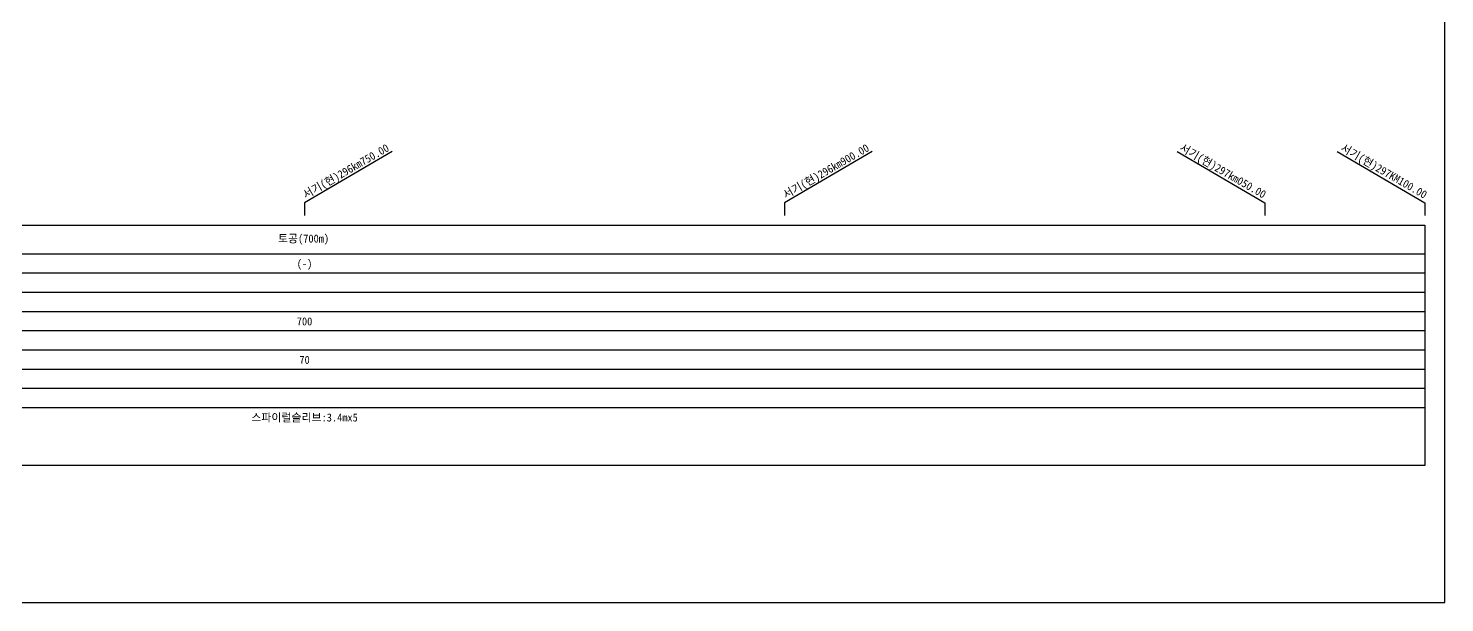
# Model space of a CAD drawing. Header units: millimetres. Extents: x 14054 to 14850, y 1103 to 1809.
# Drawn here: x 14407.4 to 14849.9, y 1103.1 to 1282.3 of the extents above; entities that cross this region are included whole.
import ezdxf
from ezdxf.enums import TextEntityAlignment as Align

# ---------------------------------------------------------------- set-up
doc = ezdxf.new("R2010")
doc.units = ezdxf.units.MM
doc.header["$LTSCALE"] = 10
doc.header["$MEASUREMENT"] = 0
for name, color, linetype in [('TT-TABL-LIN1', 4, 'Continuous'), ('TT-TABL-LIN2', 1, 'Continuous'), ('TT-TABL-TEX2', 3, 'Continuous'), ('TZ-LEAL', 1, 'Continuous'), ('TZ-LEAT', 3, 'Continuous')]:
    doc.layers.add(name, color=color, linetype=linetype)
doc.layers.add('TX-PAPR', color=2, linetype='Continuous', plot=False)
doc.styles.get("Standard").update_dxf_attribs({"font": 'GulimChe.ttf'})
doc.styles.add('굴림체', font='GulimChe.ttf')

# ---------------------------------------------------------------- blocks, each defined once
blk = doc.blocks.new('JD-경부고속상선표_190503')
at = {"layer": 'TT-TABL-LIN1'}
blk.add_lwpolyline([(2, 114), (785.58, 114), (785.58, 39), (2, 39)], close=True, dxfattribs=at)
at = {"layer": 'TT-TABL-LIN2'}
for points in [[(785.58, 105), (9.33, 105)], [(785.58, 99), (9.33, 99)], [(785.58, 93), (9.33, 93)], [(785.58, 87), (9.33, 87)], [(785.58, 81), (38.33, 81)], [(785.58, 75), (9.33, 75)], [(785.58, 69), (9.33, 69)], [(785.58, 63), (9.33, 63)], [(785.58, 57), (9.33, 57)]]:
    blk.add_lwpolyline(points, dxfattribs=at)

msp = doc.modelspace()

# ---------------------------------------------------------------- linework, layer by layer
at = {"layer": 'TX-PAPR'}
msp.add_lwpolyline([(14053.89, 1103.05), (14849.89, 1103.05), (14849.89, 1619.05), (14053.89, 1619.05)], close=True, dxfattribs=at)
at = {"layer": 'TZ-LEAL'}
for points in [[(14521.07, 1243.87), (14493.68, 1227.85), (14493.68, 1223.85)], [(14671.07, 1243.87), (14643.68, 1227.85), (14643.68, 1223.85)], [(14766.3, 1243.87), (14793.68, 1227.85), (14793.68, 1223.85)], [(14816.3, 1243.87), (14843.68, 1227.85), (14843.68, 1223.85)]]:
    msp.add_lwpolyline(points, dxfattribs=at)

# ---------------------------------------------------------------- block references
at = {"layer": 'TT-TABL-LIN2'}
msp.add_blockref('JD-경부고속상선표_190503', (14058.11, 1106.85), dxfattribs=at)

# ---------------------------------------------------------------- texts
at = {"layer": 'TT-TABL-TEX2', "style": '굴림체'}
msp.add_text('토공(700m)', height=2.5, dxfattribs=at).set_placement((14493.36, 1216.52), align=Align.MIDDLE)
at = {"layer": 'TT-TABL-TEX2'}
for s, p in [('(-)', (14493.68, 1208.85)), ('700', (14493.68, 1190.85)), ('70', (14493.68, 1178.85)), ('스파이럴슬리브:3.4mx5', (14493.68, 1160.85))]:
    msp.add_text(s, height=2.5, dxfattribs=at).set_placement(p, align=Align.MIDDLE_CENTER)
at = {"layer": 'TZ-LEAT', "style": '굴림체'}
for s, rotation, p in [('서기(현)296km750.00', 30, (14507.18, 1236.64)), ('서기(현)296km900.00', 30, (14657.18, 1236.64)), ('서기(현)297km050.00', 330, (14779.99, 1236.75)), ('서기(현)297KM100.00', 330, (14830.29, 1236.67))]:
    msp.add_text(s, height=2.5, rotation=rotation, dxfattribs=at).set_placement(p, align=Align.CENTER)

doc.saveas('drawing.dxf')
